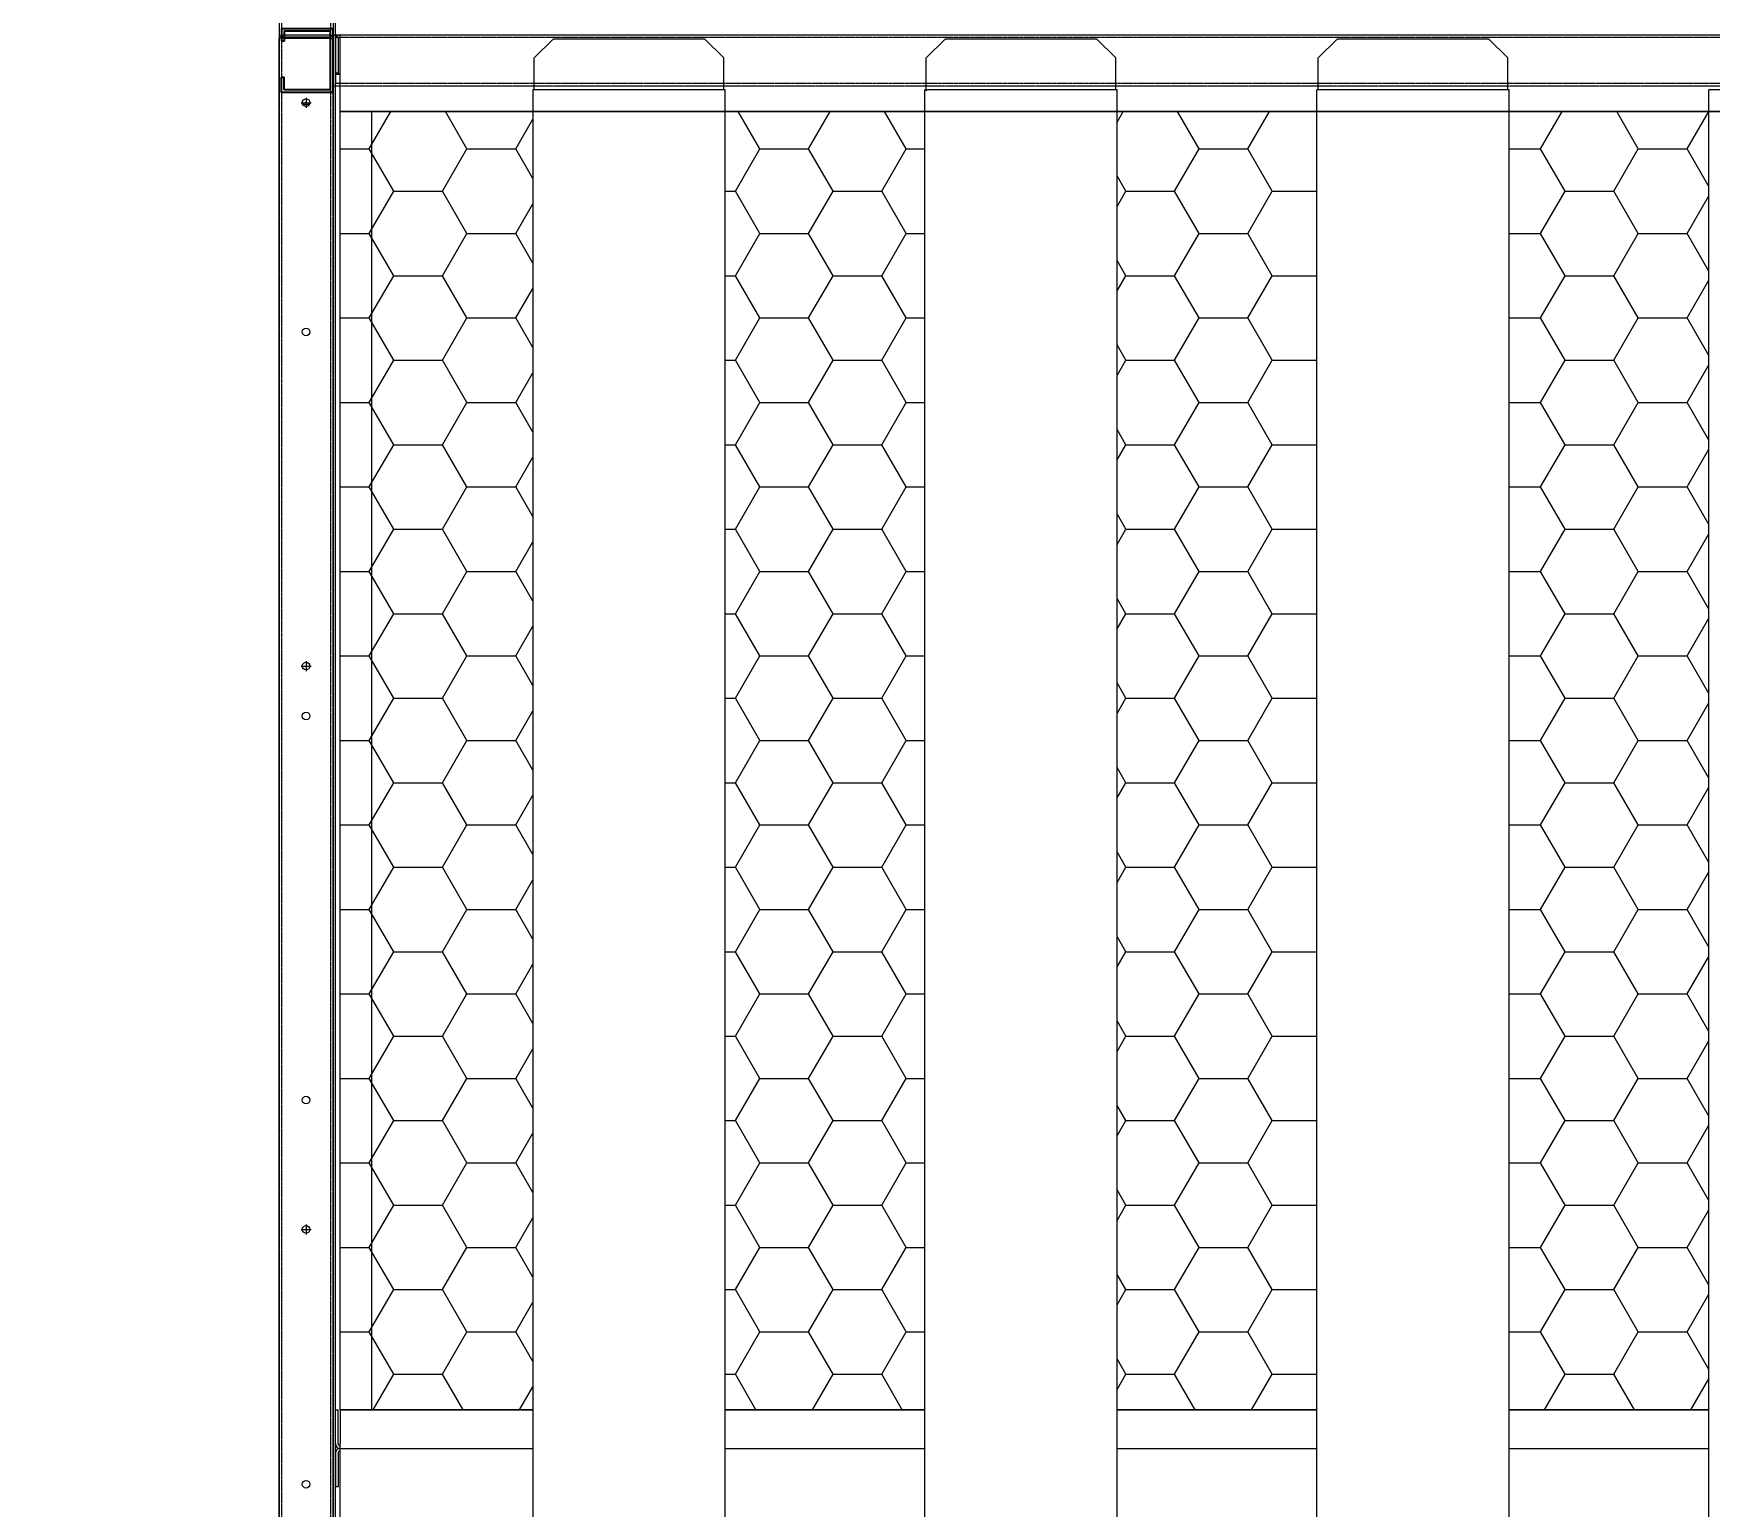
# Model space of a CAD drawing. Header units: millimetres. Extents: x -17070 to 37126, y -291348 to 36053.
# Drawn here: x 10511 to 11819, y 24499 to 25649 of the extents above; entities that cross this region are included whole.
import ezdxf

# ---------------------------------------------------------------- set-up
doc = ezdxf.new("R2010")
doc.units = ezdxf.units.MM
for name, pattern in [('CENTER', [2, 1.25, -0.25, 0.25, -0.25]), ('HIDDEN', [0.375, 0.25, -0.125]), ('HIDDENX2', [0.75, 0.5, -0.25])]:
    doc.linetypes.add(name, pattern=pattern)
doc.layers.add('center', color=1, linetype='CENTER')
doc.layers.add('HIDD', color=2, linetype='HIDDENX2')
doc.styles.get("Standard").update_dxf_attribs({"font": 'arial.ttf'})
doc.dimstyles.new('1.40', dxfattribs={"dimscale": 20, "dimtxt": 1.5, "dimasz": 1, "dimexe": 0.5, "dimexo": 0.5, "dimgap": 0.5, "dimtad": 1, "dimdec": 0, "dimzin": 0, "dimdsep": 46, "dimtxsty": 'Standard', "dimcen": 0, "dimclrd": 2, "dimclre": 2, "dimclrt": 3, "dimadec": 0, "dimazin": 0, "dimtfac": 1, "dimtdec": 0, "dimtmove": 0, "dimatfit": 0, "dimfxl": 1, "dimtolj": 1, "dimtzin": 0, "dimlwd": -1, "dimlwe": -1, "dimarcsym": 0})

# ---------------------------------------------------------------- blocks, each defined once
blk = doc.blocks.new('*D833')
at = {"color": 2, "transparency": 16777216}
for p, q in [((10603, 26040.1), (9759.4, 26040.1)), ((9769.4, 25920.1), (9769.4, 22960.1)), ((10603, 22840.1), (9759.4, 22840.1))]:
    blk.add_line(p, q, dxfattribs=at)
for points in [[(9749.4, 25920.1), (9789.4, 25920.1), (9769.4, 26040.1)], [(9749.4, 22960.1), (9789.4, 22960.1), (9769.4, 22840.1)]]:
    blk.add_solid(points, dxfattribs=at)
at = {"layer": 'Defpoints', "color": 0, "transparency": 16777216}
for p in [(10703, 26040.1), (9769.4, 22840.1), (10703, 22840.1)]:
    blk.add_point(p, dxfattribs=at)
at = {"color": 3, "lineweight": 5, "transparency": 16777216, "insert": (9637.9, 24440.1), "char_height": 140, "attachment_point": 5, "rotation": 90}
blk.add_mtext('\\A1;3200', dxfattribs=at)
blk = doc.blocks.new('435')
for p, q in [((-131382, 21088.8), (-131342, 21088.8)), ((-131382, 21088.8), (-131382, 21078.8)), ((-131380, 21078.8), (-131382, 21078.8)), ((-131380, 21086.8), (-131344, 21086.8)), ((-131380, 21086.8), (-131380, 21078.8)), ((-131344, 21086.8), (-131344, 21040.8)), ((-131342, 21088.8), (-131342, 21038.8)), ((-131342, 21088.8), (-131342, 21038.8)), ((-131382, 21038.8), (-131382, 21050.8)), ((-131382, 21050.8), (-131380, 21050.8)), ((-131380, 21040.8), (-131380, 21050.8)), ((-131342, 21038.8), (-131382, 21038.8)), ((-131344, 21040.8), (-131380, 21040.8))]:
    blk.add_line(p, q)
blk = doc.blocks.new('3')
at = {"color": 7, "lineweight": 20, "ltscale": 0.280701}
for p, q in [((10746.9, 25648), (10746.9, 25778.1)), ((10746.6, 25669.5), (10746.6, 23220.1)), ((10703, 25653.5), (10703, 25645.6)), ((10703, 23344.6), (10703, 25645.6)), ((10705.8, 25645.6), (10703, 25645.6)), ((10704.6, 25648.1), (10743.4, 25648.1)), ((10704.6, 25648.1), (10704.6, 25646.5)), ((10704.6, 25646.5), (10743.4, 25646.5)), ((10705.8, 25645.6), (10742.2, 25645.6)), ((10742.2, 25645.3), (10742.2, 25646.5)), ((10742.2, 25645.3), (10745, 25645.3)), ((10743.4, 25648.1), (10743.4, 25646.5)), ((10745, 25653.5), (10745, 25645.4)), ((10745, 23344.9), (10745, 25645.3)), ((10746.9, 25648), (10746.9, 25617.2)), ((10747, 25644.6), (10747, 25618.1)), ((10749, 25644.6), (10749, 25618.1)), ((10750.5, 25648.1), (13955.5, 25648.1)), ((10750.5, 25588), (10750.5, 25648.1)), ((10750.5, 25617.3), (10746.9, 25617.3)), ((10750.5, 25617.2), (10746.9, 25617.2)), ((10749, 25618.1), (10747, 25618.1)), ((10720.1, 25595.1), (10727.9, 25595.1)), ((10724, 25599), (10724, 25591.2)), ((13955.5, 25588.3), (10750.5, 25588.3)), ((13955.5, 25588.1), (10750.5, 25588.1)), ((13955.5, 25588), (10750.5, 25588)), ((10775, 25588), (10775, 24574.3)), ((10724, 25159), (10724, 25151.2)), ((10720.1, 25155.1), (10727.9, 25155.1)), ((10720.1, 24715.1), (10727.9, 24715.1)), ((10724, 24719), (10724, 24711.2)), ((10747, 24547.6), (10747, 24574.1)), ((10747, 24574.1), (10749, 24574.1)), ((10749, 24547.6), (10749, 24574.1)), ((10750.5, 24574.3), (10750.5, 24547.9)), ((10750.5, 24574.3), (10901, 24574.3)), ((10750.5, 24574.3), (10901, 24574.3)), ((11051, 24574.3), (11207, 24574.3)), ((11357, 24574.3), (11513, 24574.3)), ((11663, 24574.3), (11819, 24574.3)), ((10750.5, 24484), (10750.5, 24547.9)), ((10750.5, 24544.1), (10901, 24544.1)), ((11051, 24544.1), (11207, 24544.1)), ((11357, 24544.1), (11513, 24544.1)), ((11663, 24544.1), (11819, 24544.1)), ((10747, 24540.6), (10747, 24514.1)), ((10749, 24540.6), (10749, 24514.1)), ((10749, 24514.1), (10747, 24514.1))]:
    blk.add_line(p, q, dxfattribs=at)
at = {"lineweight": 20}
for p, q in [((10745, 23400.1), (10745, 25648.1)), ((10902, 25630.1), (10917, 25645.1)), ((10917, 25645.1), (11035, 25645.1)), ((11050, 25630.1), (11035, 25645.1)), ((11208, 25630.1), (11223, 25645.1)), ((11223, 25645.1), (11341, 25645.1)), ((11356, 25630.1), (11341, 25645.1)), ((11514, 25630.1), (11529, 25645.1)), ((11529, 25645.1), (11647, 25645.1)), ((11662, 25630.1), (11647, 25645.1)), ((10902, 25605.1), (10902, 25630.1)), ((11050, 25605.1), (11050, 25630.1)), ((11208, 25605.1), (11208, 25630.1)), ((11356, 25605.1), (11356, 25630.1)), ((11514, 25605.1), (11514, 25630.1)), ((11662, 25605.1), (11662, 25630.1)), ((11207, 23409.1), (11207, 25605.1)), ((11357, 25605.1), (11207, 25605.1)), ((11357, 23409.1), (11357, 25605.1)), ((11513, 23409.1), (11513, 25605.1)), ((11663, 25605.1), (11513, 25605.1)), ((11663, 23409.1), (11663, 25605.1)), ((11819, 23409.1), (11819, 25605.1)), ((11969, 25605.1), (11819, 25605.1))]:
    blk.add_line(p, q, dxfattribs=at)
at = {"color": 5, "lineweight": 20}
blk.add_line((11207.9, 25604.4), (11208.6, 25605.1), dxfattribs=at)
at = {"color": 7, "linetype": 'Continuous', "lineweight": 20}
for p, q in [((10773.3, 25559), (10790.2, 25588.1)), ((10849.5, 25559), (10832.7, 25588.1)), ((10887.6, 25559), (10901, 25582.1)), ((10904.4, 25588), (10904.5, 25588.1)), ((11078.1, 25559), (11061.3, 25588.1)), ((11116.2, 25559), (11133.1, 25588.1)), ((11192.4, 25559), (11175.6, 25588.1)), ((11357, 25580), (11361.7, 25588.1)), ((11421, 25559), (11404.2, 25588.1)), ((11459.1, 25559), (11476, 25588.1)), ((11632.9, 25588), (11632.8, 25588.1)), ((11687.7, 25559), (11704.6, 25588.1)), ((11763.9, 25559), (11747.1, 25588.1)), ((11802, 25559), (11818.9, 25588.1)), ((10750.5, 25559), (10773.3, 25559)), ((10792.4, 25526), (10773.3, 25559)), ((10830.5, 25526), (10849.5, 25559)), ((10849.5, 25559), (10887.6, 25559)), ((10901, 25535.8), (10887.6, 25559)), ((11059.1, 25526), (11078.1, 25559)), ((11078.1, 25559), (11116.2, 25559)), ((11135.3, 25526), (11116.2, 25559)), ((11173.4, 25526), (11192.4, 25559)), ((11192.4, 25559), (11207, 25559)), ((11402, 25526), (11421, 25559)), ((11421, 25559), (11459.1, 25559)), ((11478.2, 25526), (11459.1, 25559)), ((11663, 25559), (11687.7, 25559)), ((11706.8, 25526), (11687.7, 25559)), ((11744.9, 25526), (11763.9, 25559)), ((11763.9, 25559), (11802, 25559)), ((11819, 25529.6), (11802, 25559)), ((11363.9, 25526), (11357, 25537.9)), ((10773.3, 25493), (10792.4, 25526)), ((10792.4, 25526), (10830.5, 25526)), ((10849.5, 25493), (10830.5, 25526)), ((11051, 25526), (11059.1, 25526)), ((11078.1, 25493), (11059.1, 25526)), ((11116.2, 25493), (11135.3, 25526)), ((11135.3, 25526), (11173.4, 25526)), ((11192.4, 25493), (11173.4, 25526)), ((11357, 25514.1), (11363.9, 25526)), ((11363.9, 25526), (11402, 25526)), ((11421, 25493), (11402, 25526)), ((11459.1, 25493), (11478.2, 25526)), ((11478.2, 25526), (11513, 25526)), ((11687.7, 25493), (11706.8, 25526)), ((11706.8, 25526), (11744.9, 25526)), ((11763.9, 25493), (11744.9, 25526)), ((10887.6, 25493), (10901, 25516.1)), ((11802, 25493), (11819, 25522.4)), ((10750.5, 25493), (10773.3, 25493)), ((10792.4, 25460), (10773.3, 25493)), ((10830.5, 25460), (10849.5, 25493)), ((10849.5, 25493), (10887.6, 25493)), ((10901, 25469.8), (10887.6, 25493)), ((11059.1, 25460), (11078.1, 25493)), ((11078.1, 25493), (11116.2, 25493)), ((11135.3, 25460), (11116.2, 25493)), ((11173.4, 25460), (11192.4, 25493)), ((11192.4, 25493), (11207, 25493)), ((11402, 25460), (11421, 25493)), ((11421, 25493), (11459.1, 25493)), ((11478.2, 25460), (11459.1, 25493)), ((11663, 25493), (11687.7, 25493)), ((11706.8, 25460), (11687.7, 25493)), ((11744.9, 25460), (11763.9, 25493)), ((11763.9, 25493), (11802, 25493)), ((11819, 25463.6), (11802, 25493)), ((10773.3, 25427), (10792.4, 25460)), ((10792.4, 25460), (10830.5, 25460)), ((10849.5, 25427), (10830.5, 25460)), ((11051, 25460), (11059.1, 25460)), ((11078.1, 25427), (11059.1, 25460)), ((11116.2, 25427), (11135.3, 25460)), ((11135.3, 25460), (11173.4, 25460)), ((11192.4, 25427), (11173.4, 25460)), ((11363.9, 25460), (11357, 25471.9)), ((11357, 25448.1), (11363.9, 25460)), ((11363.9, 25460), (11402, 25460)), ((11421, 25427), (11402, 25460)), ((11459.1, 25427), (11478.2, 25460)), ((11478.2, 25460), (11513, 25460)), ((11687.7, 25427), (11706.8, 25460)), ((11706.8, 25460), (11744.9, 25460)), ((11763.9, 25427), (11744.9, 25460)), ((10887.6, 25427), (10901, 25450.1)), ((11802, 25427), (11819, 25456.4)), ((10750.5, 25427), (10773.3, 25427)), ((10792.4, 25394), (10773.3, 25427)), ((10830.5, 25394), (10849.5, 25427)), ((10849.5, 25427), (10887.6, 25427)), ((10901, 25403.8), (10887.6, 25427)), ((11059.1, 25394), (11078.1, 25427)), ((11078.1, 25427), (11116.2, 25427)), ((11135.3, 25394), (11116.2, 25427)), ((11173.4, 25394), (11192.4, 25427)), ((11192.4, 25427), (11207, 25427)), ((11402, 25394), (11421, 25427)), ((11421, 25427), (11459.1, 25427)), ((11478.2, 25394), (11459.1, 25427)), ((11663, 25427), (11687.7, 25427)), ((11706.8, 25394), (11687.7, 25427)), ((11744.9, 25394), (11763.9, 25427)), ((11763.9, 25427), (11802, 25427)), ((11819, 25397.6), (11802, 25427)), ((10773.3, 25361), (10792.4, 25394)), ((10792.4, 25394), (10830.5, 25394)), ((10849.5, 25361), (10830.5, 25394)), ((11051, 25394), (11059.1, 25394)), ((11078.1, 25361), (11059.1, 25394)), ((11116.2, 25361), (11135.3, 25394)), ((11135.3, 25394), (11173.4, 25394)), ((11192.4, 25361), (11173.4, 25394)), ((11363.9, 25394), (11357, 25405.9)), ((11357, 25382.1), (11363.9, 25394)), ((11363.9, 25394), (11402, 25394)), ((11421, 25361), (11402, 25394)), ((11459.1, 25361), (11478.2, 25394)), ((11478.2, 25394), (11513, 25394)), ((11687.7, 25361), (11706.8, 25394)), ((11706.8, 25394), (11744.9, 25394)), ((11763.9, 25361), (11744.9, 25394)), ((10887.6, 25361), (10901, 25384.1)), ((11802, 25361), (11819, 25390.4)), ((10750.5, 25361), (10773.3, 25361)), ((10792.4, 25328), (10773.3, 25361)), ((10830.5, 25328), (10849.5, 25361)), ((10849.5, 25361), (10887.6, 25361)), ((10901, 25337.8), (10887.6, 25361)), ((11059.1, 25328), (11078.1, 25361)), ((11078.1, 25361), (11116.2, 25361)), ((11135.3, 25328), (11116.2, 25361)), ((11173.4, 25328), (11192.4, 25361)), ((11192.4, 25361), (11207, 25361)), ((11402, 25328), (11421, 25361)), ((11421, 25361), (11459.1, 25361)), ((11478.2, 25328), (11459.1, 25361)), ((11663, 25361), (11687.7, 25361)), ((11706.8, 25328), (11687.7, 25361)), ((11744.9, 25328), (11763.9, 25361)), ((11763.9, 25361), (11802, 25361)), ((11819, 25331.6), (11802, 25361)), ((11363.9, 25328), (11357, 25339.9)), ((10773.3, 25295), (10792.4, 25328)), ((10792.4, 25328), (10830.5, 25328)), ((10849.5, 25295), (10830.5, 25328)), ((10887.6, 25295), (10901, 25318.2)), ((11051, 25328), (11059.1, 25328)), ((11078.1, 25295), (11059.1, 25328)), ((11116.2, 25295), (11135.3, 25328)), ((11135.3, 25328), (11173.4, 25328)), ((11192.4, 25295), (11173.4, 25328)), ((11357, 25316.1), (11363.9, 25328)), ((11363.9, 25328), (11402, 25328)), ((11421, 25295), (11402, 25328)), ((11459.1, 25295), (11478.2, 25328)), ((11478.2, 25328), (11513, 25328)), ((11687.7, 25295), (11706.8, 25328)), ((11706.8, 25328), (11744.9, 25328)), ((11763.9, 25295), (11744.9, 25328)), ((11802, 25295), (11819, 25324.4)), ((10750.5, 25295), (10773.3, 25295)), ((10792.4, 25262), (10773.3, 25295)), ((10830.5, 25262), (10849.5, 25295)), ((10849.5, 25295), (10887.6, 25295)), ((10901, 25271.8), (10887.6, 25295)), ((11059.1, 25262), (11078.1, 25295)), ((11078.1, 25295), (11116.2, 25295)), ((11135.3, 25262), (11116.2, 25295)), ((11173.4, 25262), (11192.4, 25295)), ((11192.4, 25295), (11207, 25295)), ((11402, 25262), (11421, 25295)), ((11421, 25295), (11459.1, 25295)), ((11478.2, 25262), (11459.1, 25295)), ((11663, 25295), (11687.7, 25295)), ((11706.8, 25262), (11687.7, 25295)), ((11744.9, 25262), (11763.9, 25295)), ((11763.9, 25295), (11802, 25295)), ((11819, 25265.6), (11802, 25295)), ((11363.9, 25262), (11357, 25273.9)), ((10773.3, 25229), (10792.4, 25262)), ((10792.4, 25262), (10830.5, 25262)), ((10849.5, 25229), (10830.5, 25262)), ((10887.6, 25229), (10901, 25252.2)), ((11051, 25262), (11059.1, 25262)), ((11078.1, 25229), (11059.1, 25262)), ((11116.2, 25229), (11135.3, 25262)), ((11135.3, 25262), (11173.4, 25262)), ((11192.4, 25229), (11173.4, 25262)), ((11357, 25250.1), (11363.9, 25262)), ((11363.9, 25262), (11402, 25262)), ((11421, 25229), (11402, 25262)), ((11459.1, 25229), (11478.2, 25262)), ((11478.2, 25262), (11513, 25262)), ((11687.7, 25229), (11706.8, 25262)), ((11706.8, 25262), (11744.9, 25262)), ((11763.9, 25229), (11744.9, 25262)), ((11802, 25229), (11819, 25258.4)), ((10750.5, 25229), (10773.3, 25229)), ((10792.4, 25196), (10773.3, 25229)), ((10830.5, 25196), (10849.5, 25229)), ((10849.5, 25229), (10887.6, 25229)), ((10901, 25205.8), (10887.6, 25229)), ((11059.1, 25196), (11078.1, 25229)), ((11078.1, 25229), (11116.2, 25229)), ((11135.3, 25196), (11116.2, 25229)), ((11173.4, 25196), (11192.4, 25229)), ((11192.4, 25229), (11207, 25229)), ((11402, 25196), (11421, 25229)), ((11421, 25229), (11459.1, 25229)), ((11478.2, 25196), (11459.1, 25229)), ((11663, 25229), (11687.7, 25229)), ((11706.8, 25196), (11687.7, 25229)), ((11744.9, 25196), (11763.9, 25229)), ((11763.9, 25229), (11802, 25229)), ((11819, 25199.6), (11802, 25229)), ((11363.9, 25196), (11357, 25207.9)), ((10773.3, 25163), (10792.4, 25196)), ((10792.4, 25196), (10830.5, 25196)), ((10849.5, 25163), (10830.5, 25196)), ((10887.6, 25163), (10901, 25186.2)), ((11051, 25196), (11059.1, 25196)), ((11078.1, 25163), (11059.1, 25196)), ((11116.2, 25163), (11135.3, 25196)), ((11135.3, 25196), (11173.4, 25196)), ((11192.4, 25163), (11173.4, 25196)), ((11357, 25184.1), (11363.9, 25196)), ((11363.9, 25196), (11402, 25196)), ((11421, 25163), (11402, 25196)), ((11459.1, 25163), (11478.2, 25196)), ((11478.2, 25196), (11513, 25196)), ((11687.7, 25163), (11706.8, 25196)), ((11706.8, 25196), (11744.9, 25196)), ((11763.9, 25163), (11744.9, 25196)), ((11802, 25163), (11819, 25192.4)), ((10750.5, 25163), (10773.3, 25163)), ((10792.4, 25130), (10773.3, 25163)), ((10830.5, 25130), (10849.5, 25163)), ((10849.5, 25163), (10887.6, 25163)), ((10901, 25139.8), (10887.6, 25163)), ((11059.1, 25130), (11078.1, 25163)), ((11078.1, 25163), (11116.2, 25163)), ((11135.3, 25130), (11116.2, 25163)), ((11173.4, 25130), (11192.4, 25163)), ((11192.4, 25163), (11207, 25163)), ((11402, 25130), (11421, 25163)), ((11421, 25163), (11459.1, 25163)), ((11478.2, 25130), (11459.1, 25163)), ((11663, 25163), (11687.7, 25163)), ((11706.8, 25130), (11687.7, 25163)), ((11744.9, 25130), (11763.9, 25163)), ((11763.9, 25163), (11802, 25163)), ((11819, 25133.6), (11802, 25163)), ((11363.9, 25130), (11357, 25141.9)), ((10773.3, 25097), (10792.4, 25130)), ((10792.4, 25130), (10830.5, 25130)), ((10849.5, 25097), (10830.5, 25130)), ((10887.6, 25097), (10901, 25120.2)), ((11051, 25130), (11059.1, 25130)), ((11078.1, 25097), (11059.1, 25130)), ((11116.2, 25097), (11135.3, 25130)), ((11135.3, 25130), (11173.4, 25130)), ((11192.4, 25097), (11173.4, 25130)), ((11357, 25118.1), (11363.9, 25130)), ((11363.9, 25130), (11402, 25130)), ((11421, 25097), (11402, 25130)), ((11459.1, 25097), (11478.2, 25130)), ((11478.2, 25130), (11513, 25130)), ((11687.7, 25097), (11706.8, 25130)), ((11706.8, 25130), (11744.9, 25130)), ((11763.9, 25097), (11744.9, 25130)), ((11802, 25097), (11819, 25126.4)), ((10750.5, 25097), (10773.3, 25097)), ((10792.4, 25064), (10773.3, 25097)), ((10830.5, 25064), (10849.5, 25097)), ((10849.5, 25097), (10887.6, 25097)), ((10901, 25073.8), (10887.6, 25097)), ((11059.1, 25064), (11078.1, 25097)), ((11078.1, 25097), (11116.2, 25097)), ((11135.3, 25064), (11116.2, 25097)), ((11173.4, 25064), (11192.4, 25097)), ((11192.4, 25097), (11207, 25097)), ((11402, 25064), (11421, 25097)), ((11421, 25097), (11459.1, 25097)), ((11478.2, 25064), (11459.1, 25097)), ((11663, 25097), (11687.7, 25097)), ((11706.8, 25064), (11687.7, 25097)), ((11744.9, 25064), (11763.9, 25097)), ((11763.9, 25097), (11802, 25097)), ((11819, 25067.6), (11802, 25097)), ((11363.9, 25064), (11357, 25075.9)), ((10773.3, 25031), (10792.4, 25064)), ((10792.4, 25064), (10830.5, 25064)), ((10849.5, 25031), (10830.5, 25064)), ((10887.6, 25031), (10901, 25054.2)), ((11051, 25064), (11059.1, 25064)), ((11078.1, 25031), (11059.1, 25064)), ((11116.2, 25031), (11135.3, 25064)), ((11135.3, 25064), (11173.4, 25064)), ((11192.4, 25031), (11173.4, 25064)), ((11357, 25052.1), (11363.9, 25064)), ((11363.9, 25064), (11402, 25064)), ((11421, 25031), (11402, 25064)), ((11459.1, 25031), (11478.2, 25064)), ((11478.2, 25064), (11513, 25064)), ((11687.7, 25031), (11706.8, 25064)), ((11706.8, 25064), (11744.9, 25064)), ((11763.9, 25031), (11744.9, 25064)), ((11802, 25031), (11819, 25060.4)), ((10750.5, 25031), (10773.3, 25031)), ((10792.4, 24998), (10773.3, 25031)), ((10830.5, 24998), (10849.5, 25031)), ((10849.5, 25031), (10887.6, 25031)), ((10901, 25007.9), (10887.6, 25031)), ((11059.1, 24998), (11078.1, 25031)), ((11078.1, 25031), (11116.2, 25031)), ((11135.3, 24998), (11116.2, 25031)), ((11173.4, 24998), (11192.4, 25031)), ((11192.4, 25031), (11207, 25031)), ((11402, 24998), (11421, 25031)), ((11421, 25031), (11459.1, 25031)), ((11478.2, 24998), (11459.1, 25031)), ((11663, 25031), (11687.7, 25031)), ((11706.8, 24998), (11687.7, 25031)), ((11744.9, 24998), (11763.9, 25031)), ((11763.9, 25031), (11802, 25031)), ((11819, 25001.6), (11802, 25031)), ((11363.9, 24998), (11357, 25009.9)), ((10773.3, 24965), (10792.4, 24998)), ((10792.4, 24998), (10830.5, 24998)), ((10849.5, 24965), (10830.5, 24998)), ((10887.6, 24965), (10901, 24988.2)), ((11051, 24998), (11059.1, 24998)), ((11078.1, 24965), (11059.1, 24998)), ((11116.2, 24965), (11135.3, 24998)), ((11135.3, 24998), (11173.4, 24998)), ((11192.4, 24965), (11173.4, 24998)), ((11357, 24986.1), (11363.9, 24998)), ((11363.9, 24998), (11402, 24998)), ((11421, 24965), (11402, 24998)), ((11459.1, 24965), (11478.2, 24998)), ((11478.2, 24998), (11513, 24998)), ((11687.7, 24965), (11706.8, 24998)), ((11706.8, 24998), (11744.9, 24998)), ((11763.9, 24965), (11744.9, 24998)), ((11802, 24965), (11819, 24994.4)), ((10750.5, 24965), (10773.3, 24965)), ((10792.4, 24932), (10773.3, 24965)), ((10830.5, 24932), (10849.5, 24965)), ((10849.5, 24965), (10887.6, 24965)), ((10901, 24941.9), (10887.6, 24965)), ((11059.1, 24932), (11078.1, 24965)), ((11078.1, 24965), (11116.2, 24965)), ((11135.3, 24932), (11116.2, 24965)), ((11173.4, 24932), (11192.4, 24965)), ((11192.4, 24965), (11207, 24965)), ((11402, 24932), (11421, 24965)), ((11421, 24965), (11459.1, 24965)), ((11478.2, 24932), (11459.1, 24965)), ((11663, 24965), (11687.7, 24965)), ((11706.8, 24932), (11687.7, 24965)), ((11744.9, 24932), (11763.9, 24965)), ((11763.9, 24965), (11802, 24965)), ((11819, 24935.6), (11802, 24965)), ((11363.9, 24932), (11357, 24943.9)), ((10773.3, 24899), (10792.4, 24932)), ((10792.4, 24932), (10830.5, 24932)), ((10849.5, 24899), (10830.5, 24932)), ((11051, 24932), (11059.1, 24932)), ((11078.1, 24899), (11059.1, 24932)), ((11116.2, 24899), (11135.3, 24932)), ((11135.3, 24932), (11173.4, 24932)), ((11192.4, 24899), (11173.4, 24932)), ((11357, 24920.1), (11363.9, 24932)), ((11363.9, 24932), (11402, 24932)), ((11421, 24899), (11402, 24932)), ((11459.1, 24899), (11478.2, 24932)), ((11478.2, 24932), (11513, 24932)), ((11687.7, 24899), (11706.8, 24932)), ((11706.8, 24932), (11744.9, 24932)), ((11763.9, 24899), (11744.9, 24932)), ((11802, 24899), (11819, 24928.4)), ((10887.6, 24899), (10901, 24922.2)), ((10750.5, 24899), (10773.3, 24899)), ((10792.4, 24866), (10773.3, 24899)), ((10830.5, 24866), (10849.5, 24899)), ((10849.5, 24899), (10887.6, 24899)), ((10901, 24875.9), (10887.6, 24899)), ((11059.1, 24866), (11078.1, 24899)), ((11078.1, 24899), (11116.2, 24899)), ((11135.3, 24866), (11116.2, 24899)), ((11173.4, 24866), (11192.4, 24899)), ((11192.4, 24899), (11207, 24899)), ((11402, 24866), (11421, 24899)), ((11421, 24899), (11459.1, 24899)), ((11478.2, 24866), (11459.1, 24899)), ((11663, 24899), (11687.7, 24899)), ((11706.8, 24866), (11687.7, 24899)), ((11744.9, 24866), (11763.9, 24899)), ((11763.9, 24899), (11802, 24899)), ((11819, 24869.6), (11802, 24899)), ((11363.9, 24866), (11357, 24878)), ((10773.3, 24833.1), (10792.4, 24866)), ((10792.4, 24866), (10830.5, 24866)), ((10849.5, 24833.1), (10830.5, 24866)), ((11051, 24866), (11059.1, 24866)), ((11078.1, 24833.1), (11059.1, 24866)), ((11116.2, 24833.1), (11135.3, 24866)), ((11135.3, 24866), (11173.4, 24866)), ((11192.4, 24833.1), (11173.4, 24866)), ((11357, 24854.1), (11363.9, 24866)), ((11363.9, 24866), (11402, 24866)), ((11421, 24833.1), (11402, 24866)), ((11459.1, 24833.1), (11478.2, 24866)), ((11478.2, 24866), (11513, 24866)), ((11687.7, 24833.1), (11706.8, 24866)), ((11706.8, 24866), (11744.9, 24866)), ((11763.9, 24833.1), (11744.9, 24866)), ((11802, 24833.1), (11819, 24862.5)), ((10887.6, 24833.1), (10901, 24856.2)), ((10750.5, 24833.1), (10773.3, 24833.1)), ((10792.4, 24800.1), (10773.3, 24833.1)), ((10830.5, 24800.1), (10849.5, 24833.1)), ((10849.5, 24833.1), (10887.6, 24833.1)), ((10901, 24809.9), (10887.6, 24833.1)), ((11059.1, 24800.1), (11078.1, 24833.1)), ((11078.1, 24833.1), (11116.2, 24833.1)), ((11135.3, 24800.1), (11116.2, 24833.1)), ((11173.4, 24800.1), (11192.4, 24833.1)), ((11192.4, 24833.1), (11207, 24833.1)), ((11402, 24800.1), (11421, 24833.1)), ((11421, 24833.1), (11459.1, 24833.1)), ((11478.2, 24800.1), (11459.1, 24833.1)), ((11663, 24833.1), (11687.7, 24833.1)), ((11706.8, 24800.1), (11687.7, 24833.1)), ((11744.9, 24800.1), (11763.9, 24833.1)), ((11763.9, 24833.1), (11802, 24833.1)), ((11819, 24803.6), (11802, 24833.1)), ((11363.9, 24800.1), (11357, 24812)), ((10773.3, 24767.1), (10792.4, 24800.1)), ((10792.4, 24800.1), (10830.5, 24800.1)), ((10849.5, 24767.1), (10830.5, 24800.1)), ((11051, 24800.1), (11059.1, 24800.1)), ((11078.1, 24767.1), (11059.1, 24800.1)), ((11116.2, 24767.1), (11135.3, 24800.1)), ((11135.3, 24800.1), (11173.4, 24800.1)), ((11192.4, 24767.1), (11173.4, 24800.1)), ((11357, 24788.1), (11363.9, 24800.1)), ((11363.9, 24800.1), (11402, 24800.1)), ((11421, 24767.1), (11402, 24800.1)), ((11459.1, 24767.1), (11478.2, 24800.1)), ((11478.2, 24800.1), (11513, 24800.1)), ((11687.7, 24767.1), (11706.8, 24800.1)), ((11706.8, 24800.1), (11744.9, 24800.1)), ((11763.9, 24767.1), (11744.9, 24800.1)), ((11802, 24767.1), (11819, 24796.5)), ((10887.6, 24767.1), (10901, 24790.2)), ((10750.5, 24767.1), (10773.3, 24767.1)), ((10792.4, 24734.1), (10773.3, 24767.1)), ((10830.5, 24734.1), (10849.5, 24767.1)), ((10849.5, 24767.1), (10887.6, 24767.1)), ((10901, 24743.9), (10887.6, 24767.1)), ((11059.1, 24734.1), (11078.1, 24767.1)), ((11078.1, 24767.1), (11116.2, 24767.1)), ((11135.3, 24734.1), (11116.2, 24767.1)), ((11173.4, 24734.1), (11192.4, 24767.1)), ((11192.4, 24767.1), (11207, 24767.1)), ((11402, 24734.1), (11421, 24767.1)), ((11421, 24767.1), (11459.1, 24767.1)), ((11478.2, 24734.1), (11459.1, 24767.1)), ((11663, 24767.1), (11687.7, 24767.1)), ((11706.8, 24734.1), (11687.7, 24767.1)), ((11744.9, 24734.1), (11763.9, 24767.1)), ((11763.9, 24767.1), (11802, 24767.1)), ((11819, 24737.7), (11802, 24767.1)), ((11363.9, 24734.1), (11357, 24746)), ((10773.3, 24701.1), (10792.4, 24734.1)), ((10792.4, 24734.1), (10830.5, 24734.1)), ((10849.5, 24701.1), (10830.5, 24734.1)), ((11051, 24734.1), (11059.1, 24734.1)), ((11078.1, 24701.1), (11059.1, 24734.1)), ((11116.2, 24701.1), (11135.3, 24734.1)), ((11135.3, 24734.1), (11173.4, 24734.1)), ((11192.4, 24701.1), (11173.4, 24734.1)), ((11357, 24722.2), (11363.9, 24734.1)), ((11363.9, 24734.1), (11402, 24734.1)), ((11421, 24701.1), (11402, 24734.1)), ((11459.1, 24701.1), (11478.2, 24734.1)), ((11478.2, 24734.1), (11513, 24734.1)), ((11687.7, 24701.1), (11706.8, 24734.1)), ((11706.8, 24734.1), (11744.9, 24734.1)), ((11763.9, 24701.1), (11744.9, 24734.1)), ((11802, 24701.1), (11819, 24730.5)), ((10887.6, 24701.1), (10901, 24724.2)), ((10750.5, 24701.1), (10773.3, 24701.1)), ((10792.4, 24668.1), (10773.3, 24701.1)), ((10830.5, 24668.1), (10849.5, 24701.1)), ((10849.5, 24701.1), (10887.6, 24701.1)), ((10901, 24677.9), (10887.6, 24701.1)), ((11059.1, 24668.1), (11078.1, 24701.1)), ((11078.1, 24701.1), (11116.2, 24701.1)), ((11135.3, 24668.1), (11116.2, 24701.1)), ((11173.4, 24668.1), (11192.4, 24701.1)), ((11192.4, 24701.1), (11207, 24701.1)), ((11402, 24668.1), (11421, 24701.1)), ((11421, 24701.1), (11459.1, 24701.1)), ((11478.2, 24668.1), (11459.1, 24701.1)), ((11663, 24701.1), (11687.7, 24701.1)), ((11706.8, 24668.1), (11687.7, 24701.1)), ((11744.9, 24668.1), (11763.9, 24701.1)), ((11763.9, 24701.1), (11802, 24701.1)), ((11819, 24671.7), (11802, 24701.1)), ((11363.9, 24668.1), (11357, 24680)), ((10773.3, 24635.1), (10792.4, 24668.1)), ((10792.4, 24668.1), (10830.5, 24668.1)), ((10849.5, 24635.1), (10830.5, 24668.1)), ((11051, 24668.1), (11059.1, 24668.1)), ((11078.1, 24635.1), (11059.1, 24668.1)), ((11116.2, 24635.1), (11135.3, 24668.1)), ((11135.3, 24668.1), (11173.4, 24668.1)), ((11192.4, 24635.1), (11173.4, 24668.1)), ((11357, 24656.2), (11363.9, 24668.1)), ((11363.9, 24668.1), (11402, 24668.1)), ((11421, 24635.1), (11402, 24668.1)), ((11459.1, 24635.1), (11478.2, 24668.1)), ((11478.2, 24668.1), (11513, 24668.1)), ((11687.7, 24635.1), (11706.8, 24668.1)), ((11706.8, 24668.1), (11744.9, 24668.1)), ((11763.9, 24635.1), (11744.9, 24668.1)), ((11802, 24635.1), (11819, 24664.5)), ((10887.6, 24635.1), (10901, 24658.2)), ((10750.5, 24635.1), (10773.3, 24635.1)), ((10792.4, 24602.1), (10773.3, 24635.1)), ((10830.5, 24602.1), (10849.5, 24635.1)), ((10849.5, 24635.1), (10887.6, 24635.1)), ((10901, 24611.9), (10887.6, 24635.1)), ((11059.1, 24602.1), (11078.1, 24635.1)), ((11078.1, 24635.1), (11116.2, 24635.1)), ((11135.3, 24602.1), (11116.2, 24635.1)), ((11173.4, 24602.1), (11192.4, 24635.1)), ((11192.4, 24635.1), (11207, 24635.1)), ((11402, 24602.1), (11421, 24635.1)), ((11421, 24635.1), (11459.1, 24635.1)), ((11478.2, 24602.1), (11459.1, 24635.1)), ((11663, 24635.1), (11687.7, 24635.1)), ((11706.8, 24602.1), (11687.7, 24635.1)), ((11744.9, 24602.1), (11763.9, 24635.1)), ((11763.9, 24635.1), (11802, 24635.1)), ((11819, 24605.7), (11802, 24635.1)), ((11363.9, 24602.1), (11357, 24614)), ((10776.3, 24574.3), (10792.4, 24602.1)), ((10792.4, 24602.1), (10830.5, 24602.1)), ((10846.5, 24574.3), (10830.5, 24602.1)), ((11051, 24602.1), (11059.1, 24602.1)), ((11075.1, 24574.3), (11059.1, 24602.1)), ((11119.2, 24574.3), (11135.3, 24602.1)), ((11135.3, 24602.1), (11173.4, 24602.1)), ((11189.4, 24574.3), (11173.4, 24602.1)), ((11357, 24590.2), (11363.9, 24602.1)), ((11363.9, 24602.1), (11402, 24602.1)), ((11418, 24574.3), (11402, 24602.1)), ((11462.1, 24574.3), (11478.2, 24602.1)), ((11478.2, 24602.1), (11513, 24602.1)), ((11690.7, 24574.3), (11706.8, 24602.1)), ((11706.8, 24602.1), (11744.9, 24602.1)), ((11760.9, 24574.3), (11744.9, 24602.1)), ((11805, 24574.3), (11819, 24598.5)), ((10890.6, 24574.3), (10901, 24592.3))]:
    blk.add_line(p, q, dxfattribs=at)
at = {"lineweight": 20}
blk.add_lwpolyline([(10901, 25605.1), (10901, 23409.1), (11051, 23409.1), (11051, 25605.1)], close=True, dxfattribs=at)
at = {"color": 0, "lineweight": 20}
for points in [[(10901, 24574.3), (10750.5, 24574.3), (10750.5, 25588.1), (13959.4, 25588.1), (13959.4, 24574.3), (13805, 24574.3)], [(11207, 24574.3), (11051, 24574.3)], [(11513, 24574.3), (11357, 24574.3)], [(11819, 24574.3), (11663, 24574.3)]]:
    blk.add_lwpolyline(points, dxfattribs=at)
at = {"color": 7, "lineweight": 20, "ltscale": 0.280701}
for centre in [(10724, 25595.1), (10724, 25155.1), (10724, 24715.1)]:
    blk.add_circle(centre, 3, dxfattribs=at)
at = {"color": 7, "lineweight": 20}
for centre in [(10724, 25416.1), (10724, 25116.1), (10724, 24816.1), (10724, 24516.1)]:
    blk.add_circle(centre, 3, dxfattribs=at)
at = {"color": 7, "lineweight": 20, "ltscale": 0.280701}
for centre, radius, start, end in [((10705.8, 25645.3), 2.8, 115.3766, 173.8494), ((10705.8, 25645.3), 1.2, 90, 165.5225), ((10742.2, 25645.3), 1.2, 0, 90), ((10742.2, 25645.3), 2.8, 0, 64.623), ((10750.5, 25644.6), 3.5, 90, 180), ((10750.5, 25644.6), 1.5, 90, 180), ((10724, 25598.1), 4.5, 228.594, 311.4144), ((10724, 25592.1), 3, 43.4325, 136.5675), ((10706.1, 24661), 3.1, 179.8097, 180), ((10750.5, 24547.6), 3.5, 180, 270), ((10750.5, 24540.6), 3.5, 90, 180), ((10750.5, 24547.6), 1.5, 180, 270), ((10750.5, 24540.6), 1.5, 90, 180)]:
    blk.add_arc(centre, radius, start, end, dxfattribs=at)
at = {"layer": 'center', "lineweight": 20}
for p, q in [((10703, 26040.1), (10703, 22840.1)), ((10745, 26040.1), (10745, 23400.3)), ((10745, 25648.1), (13961, 25648.1)), ((13961, 25608.1), (10745, 25608.1))]:
    blk.add_line(p, q, dxfattribs=at)
at = {"layer": 'HIDD', "linetype": 'HIDDEN', "lineweight": 20}
for p, q in [((10705, 23402.3), (10705, 26038.1)), ((13959, 25646.1), (10747, 25646.1)), ((10747, 25646.1), (10747, 25610.1)), ((13959, 25610.1), (10747, 25610.1))]:
    blk.add_line(p, q, dxfattribs=at)
blk.add_lwpolyline([(10743, 25992.6), (10743, 23402.3), (10705, 23402.3)], dxfattribs=at)
at = {"lineweight": 20}
blk.add_blockref('435', (142086.9, 4564.3), dxfattribs=at)

msp = doc.modelspace()

# ---------------------------------------------------------------- block references
msp.add_blockref('3', (0, 0))

# ---------------------------------------------------------------- dimensions: what is measured, and where the dimension line sits
at = {"lineweight": 5}
dim = msp.add_linear_dim(base=(9769.4, 22840.1), p1=(10703, 26040.1), p2=(10703, 22840.1), angle=90, dimstyle='1.40', override={"dimtxt": 7, "dimasz": 6, "dimexo": 5, "dimgap": 3}, dxfattribs=at)
dim.commit()
dim.dimension.update_dxf_attribs({"geometry": '*D833', "text_midpoint": (9637.9, 24440.1)})

doc.saveas('drawing.dxf')
